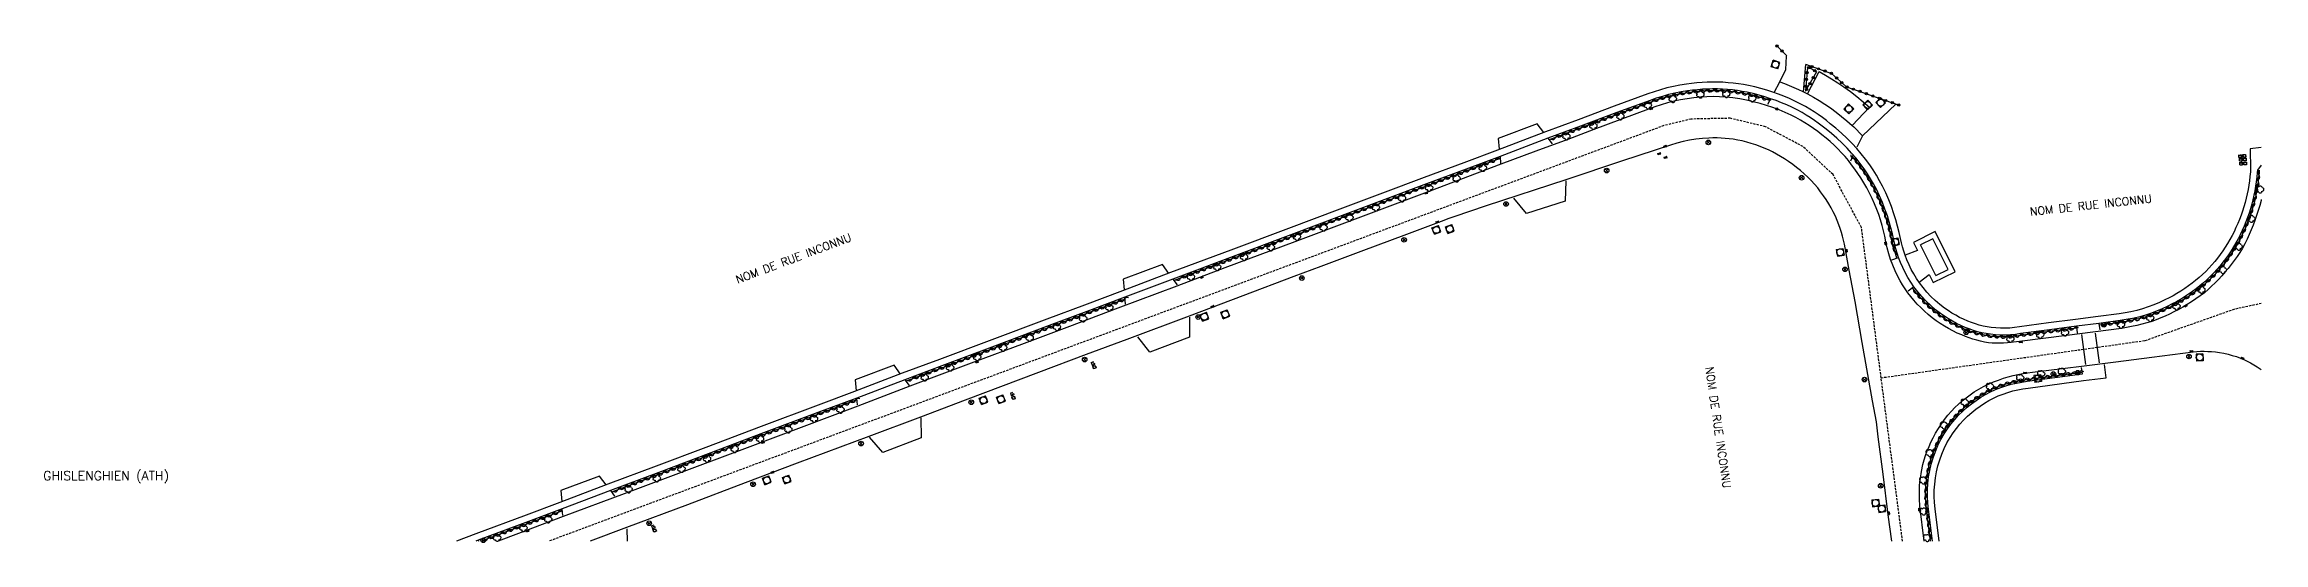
# Model space of a CAD drawing. Header units: millimetres. Extents: x 114000 to 115001, y 149000 to 149604.
# Drawn here: x 114515.2 to 115000.5, y 148999.7 to 149108.5 of the extents above; entities that cross this region are included whole.
import ezdxf
from ezdxf.enums import TextEntityAlignment as Align

# ---------------------------------------------------------------- set-up
doc = ezdxf.new("R2010")
doc.units = ezdxf.units.MM
doc.linetypes.add('DASHED', pattern=[0.75, 0.5, -0.25])
doc.layers.get('0').update_dxf_attribs({"linetype": 'CONTINUOUS'})
for name, color, linetype in [('W0001', 6, 'DASHED'), ('W0006', 2, 'CONTINUOUS'), ('W0008', 7, 'CONTINUOUS'), ('W0014', 7, 'CONTINUOUS'), ('W0017', 7, 'CONTINUOUS'), ('W0020', 2, 'CONTINUOUS'), ('W0051', 7, 'CONTINUOUS'), ('W0300', 7, 'CONTINUOUS'), ('W0310', 3, 'CONTINUOUS'), ('W0322', 7, 'CONTINUOUS'), ('W0400', 7, 'CONTINUOUS'), ('W0412', 7, 'CONTINUOUS'), ('W0420', 7, 'CONTINUOUS'), ('W0439', 7, 'CONTINUOUS'), ('W0469', 7, 'CONTINUOUS'), ('W0856', 7, 'CONTINUOUS'), ('W0980', 7, 'CONTINUOUS'), ('W0989', 7, 'CONTINUOUS')]:
    doc.layers.add(name, color=color, linetype=linetype)
doc.styles.get("Standard").update_dxf_attribs({"font": 'romans.shx', "width": 0.85})

# ---------------------------------------------------------------- blocks, each defined once
blk = doc.blocks.new('T412')
for p, q in [((-0.3, 1.2), (0.3, 1.2)), ((-0.3, 1.2), (-0.3, 0.6)), ((-0.3, 0.6), (0.3, 0.6)), ((-0.3, 0.3), (0.3, 0.3)), ((-0.3, -0.3), (-0.3, 0.3)), ((0, 0.9), (0.3, 0.9)), ((0.3, 0.9), (0.3, 0.6)), ((0.3, 0.3), (0.3, -0.3)), ((0.3, -0.3), (-0.3, -0.3))]:
    blk.add_line(p, q)
blk.add_ellipse((0, 0), major_axis=(0.212, 0.212), ratio=1, start_param=5.497787, end_param=11.780972)
blk = doc.blocks.new('T469')
at = {"color": 0, "linetype": 'Continuous', "flags": 128}
for points in [[(-0.35, 0.35), (0.35, -0.35)], [(-0.35, -0.35), (0.35, 0.35)]]:
    blk.add_lwpolyline(points, dxfattribs=at)
at = {"color": 0, "linetype": 'Continuous'}
blk.add_circle((0, 0), 0.5, dxfattribs=at)
blk = doc.blocks.new('T420')
for p, q in [((0.75, 0.75), (-0.75, 0.75)), ((-0.75, 0.75), (-0.75, -0.75)), ((0.75, 0.75), (0.75, -0.75)), ((0.75, -0.75), (-0.75, -0.75))]:
    blk.add_line(p, q)
blk.add_ellipse((0, 0), major_axis=(-0.53, 0.53), ratio=1, start_param=3.926991, end_param=10.210176)
blk = doc.blocks.new('T300')
for p, q in [((-0.8, 0.51), (-0.86, 0.34)), ((-0.86, 0.34), (-0.86, 0.17)), ((-0.86, 0.17), (-0.74, 0.06)), ((-0.69, 0.63), (-0.8, 0.51)), ((-0.8, -0.06), (-0.74, 0.06)), ((-0.74, 0.06), (-0.69, 0.11)), ((-0.57, 0.69), (-0.69, 0.63)), ((-0.46, 0.69), (-0.57, 0.69)), ((-0.29, 0.63), (-0.46, 0.69)), ((-0.29, 0.63), (-0.17, 0.74)), ((-0.23, 0.57), (-0.29, 0.63)), ((-0.17, 0.74), (-0.06, 0.8)), ((-0.06, 0.8), (0.06, 0.8)), ((0.06, 0.8), (0.23, 0.74)), ((0.23, 0.74), (0.34, 0.63)), ((0.34, 0.63), (0.4, 0.51)), ((0.46, 0.46), (0.34, 0.46)), ((0.4, 0.51), (0.4, 0.46)), ((0.57, 0.4), (0.46, 0.46)), ((0.57, 0.4), (0.69, 0.29)), ((0.69, 0.29), (0.74, 0.17)), ((0.74, 0.06), (0.69, -0.17)), ((0.74, 0.17), (0.74, 0.06)), ((-0.8, -0.17), (-0.8, -0.06)), ((-0.8, -0.23), (-0.8, -0.17)), ((-0.74, -0.34), (-0.8, -0.23)), ((-0.69, -0.4), (-0.74, -0.34)), ((-0.51, -0.46), (-0.69, -0.4)), ((-0.4, -0.46), (-0.51, -0.46)), ((-0.4, -0.46), (-0.34, -0.46)), ((-0.34, -0.46), (-0.34, -0.4)), ((-0.34, -0.51), (-0.34, -0.46)), ((-0.29, -0.63), (-0.34, -0.51)), ((-0.17, -0.74), (-0.29, -0.63)), ((-0.06, -0.8), (-0.17, -0.74)), ((0.06, -0.8), (-0.06, -0.8)), ((0.17, -0.74), (0.06, -0.8)), ((0.23, -0.69), (0.17, -0.74)), ((0.29, -0.46), (0.23, -0.46)), ((0.29, -0.63), (0.23, -0.69)), ((0.46, -0.4), (0.29, -0.46)), ((0.34, -0.51), (0.29, -0.63)), ((0.34, -0.51), (0.34, -0.46)), ((0.57, -0.34), (0.46, -0.4)), ((0.63, -0.29), (0.57, -0.34)), ((0.69, -0.17), (0.63, -0.29))]:
    blk.add_line(p, q)
blk = doc.blocks.new('T400')
for p, q in [((-0.15, 0.3), (0.15, 0.3)), ((-0.15, -0.25), (-0.15, 0.3)), ((-0.15, 0.15), (0.15, 0.15)), ((-0.15, 0), (0.15, 0)), ((0.15, 0.3), (0.15, -0.25)), ((-0.15, -0.15), (0.15, -0.15)), ((-0.15, -0.25), (-0.15, -0.3)), ((-0.15, -0.3), (0.15, -0.3)), ((0.15, -0.3), (0.15, -0.25))]:
    blk.add_line(p, q)
blk = doc.blocks.new('T856')
for p, q in [((-0.125, 0), (0.125, 0)), ((0, 0.125), (0, -0.125))]:
    blk.add_line(p, q)
blk.add_ellipse((0, 0), major_axis=(-0.177, 0.177), ratio=1, start_param=3.9269908, end_param=10.2101761)
blk = doc.blocks.new('t310o')
at = {"color": 0, "linetype": 'Continuous'}
for centre, start, end in [((-0.5, 0.38), 216.8699, 323.1304), ((0.5, -0.37), 36.8699, 143.1303)]:
    blk.add_arc(centre, 0.625, start, end, dxfattribs=at)
blk = doc.blocks.new('t322o')
at = {"color": 0, "linetype": 'Continuous'}
for radius in [0.25, 0.15]:
    blk.add_circle((0, 0), radius, dxfattribs=at)

msp = doc.modelspace()

# ---------------------------------------------------------------- linework, layer by layer
at = {"layer": 'W0001'}
for points in [[(114921.55, 149000), (114912.57, 149068.5), (114906.34, 149080.11), (114899.75, 149086.22), (114891.61, 149090.54), (114883.88, 149092.4), (114875.28, 149092.23), (114869.33, 149090.79), (114625.53, 149000)], [(115000, 149051.93), (114994.12, 149050.67), (114974.5, 149043.76), (114916.88, 149035.63)]]:
    msp.add_lwpolyline(points, dxfattribs=at)
at = {"layer": 'W0006'}
msp.add_lwpolyline([(114900.74, 149097.74), (114903.29, 149102.63), (114904.68, 149101.84), (114906.04, 149101.01), (114907.39, 149100.15), (114908.71, 149099.26), (114910.15, 149098.22), (114911.57, 149097.14), (114912.95, 149096.02), (114914.3, 149094.86), (114910.55, 149090.84)], dxfattribs=at)
at = {"layer": 'W0008'}
for points in [[(115000, 149074.66), (114999.95, 149074.43), (114999.65, 149073.32), (114999.33, 149072.22), (114998.97, 149071.13), (114998.57, 149070.06), (114998.2, 149069.02), (114997.79, 149067.99), (114997.35, 149066.97), (114996.88, 149065.97), (114996.39, 149064.98), (114995.86, 149064.01), (114995.3, 149063.08), (114994.7, 149062.18), (114994.08, 149061.29), (114993.44, 149060.42), (114992.76, 149059.58), (114992.06, 149058.75), (114991.37, 149057.95), (114990.65, 149057.18), (114989.91, 149056.42), (114989.15, 149055.69), (114988.36, 149054.98), (114987.56, 149054.29), (114986.65, 149053.6), (114985.72, 149052.93), (114984.77, 149052.29), (114983.8, 149051.69), (114982.81, 149051.11), (114981.8, 149050.57), (114980.87, 149050.08), (114979.93, 149049.62), (114978.97, 149049.18), (114978, 149048.77), (114977.02, 149048.38), (114976.03, 149048.03), (114974.95, 149047.69), (114973.86, 149047.38), (114972.76, 149047.11), (114971.65, 149046.87), (114970.54, 149046.67), (114969.42, 149046.5), (114957.48, 149044.94), (114947.15, 149043.63), (114944.48, 149043.32), (114943.65, 149043.26), (114942.81, 149043.23), (114941.98, 149043.24), (114941.14, 149043.29), (114940.31, 149043.37), (114939.48, 149043.49), (114938.63, 149043.68), (114937.78, 149043.89), (114936.95, 149044.14), (114936.12, 149044.41), (114935.31, 149044.72), (114934.51, 149045.06), (114933.53, 149045.48), (114932.56, 149045.94), (114931.61, 149046.44), (114930.69, 149046.97), (114929.78, 149047.54), (114928.9, 149048.14), (114928.02, 149048.81), (114927.16, 149049.51), (114926.33, 149050.25), (114925.54, 149051.02), (114924.77, 149051.82), (114924.04, 149052.65), (114923.37, 149053.46), (114922.74, 149054.29), (114922.13, 149055.14), (114921.56, 149056.02), (114921.02, 149056.91), (114920.52, 149057.83), (114919.93, 149059.04), (114919.4, 149060.27), (114918.93, 149061.53), (114918.53, 149062.81), (114918.19, 149064.11), (114917.92, 149065.42), (114917.68, 149066.62), (114917.4, 149067.82), (114917.09, 149069), (114916.74, 149070.18), (114916.35, 149071.34), (114915.92, 149072.49), (114915.43, 149073.69), (114914.9, 149074.87), (114914.33, 149076.03), (114913.72, 149077.18), (114913.07, 149078.3), (114912.39, 149079.4), (114911.76, 149080.37), (114911.11, 149081.31), (114910.42, 149082.23), (114909.71, 149083.14), (114908.97, 149084.02), (114908.2, 149084.87), (114907.39, 149085.7), (114906.56, 149086.51), (114905.7, 149087.29), (114904.82, 149088.05), (114903.92, 149088.78), (114903, 149089.48), (114902.08, 149090.15), (114901.14, 149090.8), (114900.18, 149091.41), (114899.2, 149092), (114898.21, 149092.56), (114897.2, 149093.08), (114895.89, 149093.68), (114894.55, 149094.23), (114893.2, 149094.73), (114891.83, 149095.18), (114890.38, 149095.63), (114888.91, 149096.02), (114887.43, 149096.35), (114885.94, 149096.63), (114884.44, 149096.85), (114882.93, 149097.01), (114881.54, 149097.1), (114880.15, 149097.13), (114878.76, 149097.11), (114877.37, 149097.04), (114875.91, 149096.89), (114874.46, 149096.68), (114873.02, 149096.42), (114871.58, 149096.11), (114870.16, 149095.75), (114868.75, 149095.35), (114867.35, 149094.9), (114865.97, 149094.41), (114854.07, 149089.96), (114848.35, 149087.77), (114841.36, 149085.23), (114833.71, 149082.36), (114818.15, 149076.46), (114801.25, 149070.14), (114788.66, 149065.43), (114773.34, 149059.7), (114762.86, 149055.73), (114749.9, 149050.88), (114739.38, 149046.93), (114729.45, 149043.2), (114718.48, 149039.08), (114704.45, 149033.87), (114693.05, 149029.52), (114681.23, 149025.07), (114669.42, 149020.64), (114657.32, 149016.12), (114641.99, 149010.32), (114628.65, 149005.36), (114618.85, 149001.66), (114614.41, 149000)], [(114919.17, 149000), (114918.44, 149005.73), (114917.3, 149014.62), (114916.25, 149022.81), (114915.82, 149026.06), (114915.01, 149030.63), (114912.72, 149043.42), (114911.16, 149052.36), (114909.89, 149059.19), (114909.01, 149064.07), (114908.85, 149064.93), (114908.66, 149065.78), (114908.45, 149066.62), (114908.21, 149067.46), (114907.94, 149068.29), (114907.65, 149069.11), (114907.27, 149070.07), (114906.85, 149071.01), (114906.41, 149071.94), (114905.92, 149072.85), (114905.41, 149073.74), (114904.86, 149074.62), (114904.27, 149075.49), (114903.64, 149076.35), (114902.99, 149077.18), (114902.3, 149077.99), (114901.59, 149078.77), (114900.84, 149079.52), (114900.05, 149080.27), (114899.24, 149080.99), (114898.39, 149081.67), (114897.53, 149082.33), (114896.64, 149082.96), (114895.73, 149083.55), (114894.88, 149084.08), (114894.01, 149084.57), (114893.12, 149085.04), (114892.22, 149085.48), (114891.31, 149085.88), (114890.38, 149086.26), (114889.43, 149086.61), (114888.46, 149086.92), (114887.49, 149087.2), (114886.5, 149087.44), (114885.51, 149087.65), (114884.51, 149087.82), (114883.63, 149087.93), (114882.75, 149088.01), (114881.86, 149088.07), (114880.98, 149088.1), (114880.09, 149088.11), (114879.21, 149088.08), (114877.78, 149087.99), (114876.37, 149087.83), (114874.96, 149087.61), (114873.57, 149087.31), (114872.19, 149086.95), (114870.83, 149086.53), (114860.28, 149083.07), (114847.9, 149078.96), (114830.51, 149073.24), (114823.45, 149070.87), (114822.33, 149070.5), (114820.64, 149069.87), (114813.09, 149067), (114803.07, 149063.3), (114794.34, 149059.99), (114788.46, 149057.81), (114777.26, 149053.59), (114765.55, 149049.19), (114751.91, 149044.1), (114743.03, 149040.78), (114732.6, 149036.84), (114716.55, 149030.82), (114706.81, 149027.12), (114695.45, 149022.88), (114679.84, 149017.01), (114668.4, 149012.72), (114655.8, 149007.95), (114642.52, 149002.96), (114634.56, 149000)], [(114926.29, 149000), (114925.33, 149007.7), (114925.24, 149009.21), (114925.22, 149010.73), (114925.29, 149012.25), (114925.45, 149013.76), (114925.69, 149015.25), (114926.02, 149016.74), (114926.29, 149017.74), (114926.6, 149018.74), (114926.95, 149019.72), (114927.34, 149020.69), (114927.77, 149021.65), (114928.23, 149022.58), (114928.78, 149023.63), (114929.39, 149024.65), (114930.04, 149025.65), (114930.73, 149026.61), (114931.47, 149027.54), (114932.25, 149028.44), (114933, 149029.22), (114933.78, 149029.96), (114934.59, 149030.68), (114935.44, 149031.35), (114936.31, 149032), (114937.2, 149032.6), (114938.22, 149033.21), (114939.26, 149033.78), (114940.33, 149034.3), (114941.42, 149034.78), (114942.53, 149035.2), (114943.65, 149035.58), (114944.68, 149035.9), (114945.73, 149036.18), (114946.78, 149036.41), (114947.85, 149036.61), (114948.91, 149036.77), (114949.99, 149036.9), (114960.72, 149038.22), (114968.16, 149039.21), (114976.06, 149040.21), (114985.09, 149041.37), (114985.9, 149041.44), (114986.71, 149041.48), (114987.53, 149041.49), (114988.34, 149041.47), (114989.15, 149041.42), (114989.96, 149041.34), (114990.9, 149041.22), (114991.82, 149041.05), (114992.74, 149040.85), (114993.65, 149040.6), (114994.55, 149040.32), (114995.43, 149039.99), (114996.19, 149039.67), (114996.93, 149039.31), (114997.66, 149038.93), (114998.38, 149038.52), (114999.08, 149038.09), (114999.76, 149037.62), (115000, 149037.45)]]:
    msp.add_lwpolyline(points, dxfattribs=at)
at = {"layer": 'W0014'}
for points in [[(114997.61, 149081.2), (114997.62, 149080.67), (114997.53, 149079.69), (114997.42, 149078.73), (114997.28, 149077.79), (114997.12, 149076.84), (114996.93, 149075.9), (114996.71, 149074.97), (114996.47, 149074.02), (114996.2, 149073.07), (114995.9, 149072.14), (114995.58, 149071.21), (114995.23, 149070.3), (114994.86, 149069.39), (114994.47, 149068.5), (114994.05, 149067.62), (114993.61, 149066.76), (114993.14, 149065.91), (114992.65, 149065.07), (114992.14, 149064.25), (114991.6, 149063.44), (114991.03, 149062.64), (114990.44, 149061.86), (114989.83, 149061.11), (114989.19, 149060.37), (114988.53, 149059.65), (114987.84, 149058.95), (114987.13, 149058.27), (114986.39, 149057.61), (114985.63, 149056.98), (114984.86, 149056.36), (114984.06, 149055.77), (114983.25, 149055.2), (114982.41, 149054.65), (114981.57, 149054.13), (114980.7, 149053.63), (114979.83, 149053.16), (114978.94, 149052.71), (114977.73, 149052.15), (114976.51, 149051.63), (114975.27, 149051.17), (114974.02, 149050.76), (114972.77, 149050.42), (114971.51, 149050.13), (114970.23, 149049.88), (114968.93, 149049.69), (114964.32, 149049.08), (114959.39, 149048.44), (114953.47, 149047.68), (114947.13, 149046.85), (114946.06, 149046.68), (114945.04, 149046.57), (114944.01, 149046.52), (114942.99, 149046.52), (114941.96, 149046.58), (114940.95, 149046.68), (114940.08, 149046.82), (114939.2, 149047.01), (114938.34, 149047.22), (114937.48, 149047.47), (114936.64, 149047.76), (114935.8, 149048.09), (114934.91, 149048.48), (114934.04, 149048.9), (114933.19, 149049.35), (114932.35, 149049.85), (114931.54, 149050.37), (114930.75, 149050.93), (114929.71, 149051.73), (114928.71, 149052.58), (114927.77, 149053.48), (114926.87, 149054.43), (114926.03, 149055.43), (114925.24, 149056.47), (114924.61, 149057.41), (114924.02, 149058.38), (114923.47, 149059.38), (114922.97, 149060.4), (114922.51, 149061.45), (114922.1, 149062.52), (114921.8, 149063.4), (114921.53, 149064.29), (114921.3, 149065.19), (114921.09, 149066.12), (114920.8, 149067.47), (114920.46, 149068.84), (114920.08, 149070.2), (114919.66, 149071.55), (114919.12, 149073.09), (114918.52, 149074.6), (114917.87, 149076.1), (114917.16, 149077.56), (114916.53, 149078.76), (114915.85, 149079.95), (114915.14, 149081.1), (114914.37, 149082.24), (114913.47, 149083.47), (114912.52, 149084.65), (114911.54, 149085.8), (114910.51, 149086.91), (114909.37, 149088.05), (114908.2, 149089.15), (114906.99, 149090.21), (114905.75, 149091.22), (114904.89, 149091.9), (114904.01, 149092.55), (114903.11, 149093.19), (114902.2, 149093.8), (114901.27, 149094.38), (114900.31, 149094.95), (114899.16, 149095.57), (114897.99, 149096.15), (114896.81, 149096.7), (114895.61, 149097.2), (114894.4, 149097.67), (114893.18, 149098.1), (114891.88, 149098.52), (114890.55, 149098.9), (114889.22, 149099.24), (114887.88, 149099.54), (114886.76, 149099.75), (114885.65, 149099.93), (114884.53, 149100.07), (114883.41, 149100.18), (114882.28, 149100.26), (114881.15, 149100.31), (114880, 149100.32), (114878.85, 149100.29), (114877.7, 149100.24), (114876.56, 149100.14), (114875.42, 149100.02), (114874.28, 149099.87), (114872.85, 149099.63), (114871.43, 149099.35), (114870.01, 149099.02), (114868.6, 149098.64), (114867.21, 149098.21), (114865.85, 149097.74), (114858.5, 149095.04), (114850.6, 149092.09), (114843.48, 149089.43), (114832.99, 149085.46), (114825.59, 149082.7), (114816.9, 149079.45), (114807.83, 149076.03), (114798.45, 149072.53), (114787.23, 149068.31), (114774.63, 149063.6), (114761.47, 149058.68), (114750.94, 149054.69), (114742.62, 149051.6), (114734.42, 149048.51), (114721.83, 149043.77), (114710.92, 149039.68), (114702.79, 149036.69), (114692.32, 149032.68), (114684.41, 149029.73), (114671.95, 149025.06), (114659.82, 149020.48), (114649, 149016.39), (114638.42, 149012.44), (114627.9, 149008.45), (114620.51, 149005.7), (114609.53, 149001.6), (114605.29, 149000)], [(114893.44, 149098.05), (114894.71, 149100.34), (114895.74, 149099.97), (114896.76, 149099.57), (114897.77, 149099.15), (114898.77, 149098.7), (114899.76, 149098.23), (114900.74, 149097.74), (114902.04, 149097.03), (114903.31, 149096.28), (114904.56, 149095.48), (114905.78, 149094.65), (114907.02, 149093.76), (114908.23, 149092.82), (114909.4, 149091.85), (114910.55, 149090.84), (114910.89, 149090.55), (114912.77, 149088.58), (114911.58, 149086.09)], [(114892.7, 149096.67), (114892.03, 149095.42)], [(114920.06, 149095.48), (114912.77, 149088.58)], [(114843.07, 149089.27), (114841.64, 149091.18), (114833.11, 149087.99), (114833.35, 149085.62)], [(114844.01, 149088.02), (114844.89, 149086.83)], [(114833.52, 149084.05), (114833.64, 149082.55)], [(114910.74, 149084.38), (114910.13, 149083.04)], [(114847.92, 149078.72), (114847.73, 149074.32), (114839.28, 149071.58), (114836.54, 149074.94)], [(114925.21, 149056.56), (114927.38, 149058.24), (114928.28, 149056.51), (114933.06, 149058.88), (114928.7, 149067.66), (114923.97, 149065.27), (114924.83, 149063.48), (114922.14, 149062.51)], [(114919.21, 149061.48), (114920.69, 149062.01)], [(114761.12, 149058.52), (114759.7, 149060.46), (114751.1, 149057.23), (114751.31, 149054.9)], [(114762, 149057.27), (114762.88, 149056.04)], [(114751.64, 149051.79), (114751.47, 149053.29)], [(114924.02, 149055.6), (114922.75, 149054.64)], [(114765.58, 149048.95), (114765.58, 149044.59), (114756.95, 149041.32), (114754.3, 149044.68)], [(114702.41, 149036.52), (114700.99, 149038.42), (114692.47, 149035.23), (114692.7, 149032.85)], [(114703.32, 149035.28), (114704.27, 149034.03)], [(114692.99, 149029.78), (114692.85, 149031.28)], [(114706.85, 149026.92), (114706.89, 149022.57), (114698.55, 149019.41), (114695.65, 149022.73)], [(114638.01, 149012.31), (114636.61, 149014.18), (114628.13, 149011.04), (114628.32, 149008.68)], [(114638.95, 149011.04), (114639.86, 149009.86)], [(114628.58, 149005.59), (114628.43, 149007.05)], [(114642.56, 149002.72), (114642.6, 149000)]]:
    msp.add_lwpolyline(points, dxfattribs=at)
at = {"layer": 'W0017'}
for points in [[(114894.71, 149100.34), (114895.99, 149103.07), (114896.19, 149105.98)], [(114900.34, 149104.17), (114899.83, 149098.17)]]:
    msp.add_lwpolyline(points, dxfattribs=at)
at = {"layer": 'W0020'}
for points in [[(114961.62, 149038.62), (114960.77, 149045.14)], [(114964.61, 149038.99), (114963.78, 149045.47)]]:
    msp.add_lwpolyline(points, dxfattribs=at)
at = {"layer": 'W0051'}
for points in [[(114999.16, 149081.07), (114999.11, 149080.53), (114999.02, 149079.53), (114998.91, 149078.54), (114998.76, 149077.55), (114998.59, 149076.57), (114998.4, 149075.58), (114998.17, 149074.61), (114997.92, 149073.62), (114997.63, 149072.64), (114997.33, 149071.67), (114996.99, 149070.7), (114996.63, 149069.75), (114996.24, 149068.8), (114995.83, 149067.87), (114995.39, 149066.96), (114994.93, 149066.06), (114994.45, 149065.17), (114993.94, 149064.29), (114993.4, 149063.43), (114992.83, 149062.58), (114992.24, 149061.75), (114991.62, 149060.94), (114990.98, 149060.14), (114990.31, 149059.37), (114989.62, 149058.62), (114988.89, 149057.88), (114988.14, 149057.17), (114987.37, 149056.48), (114986.58, 149055.82), (114985.77, 149055.17), (114984.94, 149054.56), (114984.09, 149053.96), (114983.22, 149053.39), (114982.34, 149052.84), (114981.44, 149052.32), (114980.52, 149051.83), (114979.59, 149051.36), (114978.34, 149050.77), (114977.06, 149050.24), (114975.76, 149049.76), (114974.45, 149049.33), (114973.14, 149048.96), (114971.82, 149048.66), (114970.48, 149048.41), (114969.14, 149048.21), (114964.51, 149047.59), (114959.59, 149046.95), (114953.66, 149046.19), (114947.34, 149045.36), (114946.25, 149045.19), (114945.15, 149045.08), (114944.05, 149045.02), (114942.95, 149045.02), (114941.85, 149045.08), (114940.75, 149045.2), (114939.81, 149045.35), (114938.87, 149045.54), (114937.94, 149045.77), (114937.03, 149046.05), (114936.12, 149046.36), (114935.23, 149046.7), (114934.29, 149047.11), (114933.36, 149047.56), (114932.45, 149048.05), (114931.57, 149048.57), (114930.7, 149049.13), (114929.86, 149049.72), (114928.76, 149050.56), (114927.71, 149051.47), (114926.7, 149052.42), (114925.75, 149053.43), (114924.86, 149054.49), (114924.02, 149055.6), (114923.35, 149056.6), (114922.72, 149057.63), (114922.14, 149058.69), (114921.6, 149059.77), (114921.12, 149060.88), (114920.69, 149062.01), (114920.37, 149062.94), (114920.09, 149063.88), (114919.84, 149064.83), (114919.62, 149065.79), (114919.34, 149067.13), (114919.01, 149068.46), (114918.64, 149069.78), (114918.23, 149071.08), (114917.71, 149072.57), (114917.14, 149074.03), (114916.51, 149075.47), (114915.83, 149076.88), (114915.21, 149078.04), (114914.56, 149079.18), (114913.87, 149080.29), (114913.15, 149081.38), (114912.28, 149082.55), (114911.37, 149083.69), (114910.42, 149084.8), (114909.43, 149085.87), (114908.33, 149086.97), (114907.19, 149088.04), (114906.02, 149089.07), (114904.81, 149090.05), (114903.98, 149090.7), (114903.13, 149091.34), (114902.26, 149091.95), (114901.38, 149092.54), (114900.48, 149093.11), (114899.57, 149093.65), (114898.47, 149094.24), (114897.35, 149094.8), (114896.21, 149095.32), (114895.05, 149095.81), (114893.88, 149096.26), (114892.7, 149096.67), (114891.44, 149097.09), (114890.16, 149097.46), (114888.87, 149097.78), (114887.57, 149098.07), (114886.51, 149098.27), (114885.44, 149098.44), (114884.36, 149098.58), (114883.28, 149098.69), (114882.2, 149098.77), (114881.11, 149098.81), (114880.01, 149098.82), (114878.9, 149098.79), (114877.8, 149098.74), (114876.7, 149098.65), (114875.6, 149098.53), (114874.51, 149098.38), (114873.12, 149098.16), (114871.74, 149097.88), (114870.38, 149097.56), (114869.02, 149097.19), (114867.68, 149096.78), (114866.35, 149096.32), (114859.03, 149093.64), (114851.12, 149090.68), (114844.01, 149088.02), (114833.52, 149084.05), (114826.11, 149081.29), (114817.43, 149078.04), (114808.35, 149074.62), (114798.98, 149071.13), (114787.75, 149066.9), (114775.16, 149062.19), (114762, 149057.27), (114751.47, 149053.29), (114743.15, 149050.19), (114734.95, 149047.11), (114722.36, 149042.37), (114711.45, 149038.28), (114703.32, 149035.28), (114692.85, 149031.28), (114684.93, 149028.32), (114672.48, 149023.66), (114660.35, 149019.08), (114649.53, 149014.99), (114638.95, 149011.04), (114628.43, 149007.05), (114621.03, 149004.3), (114610.06, 149000.19), (114609.55, 149000)], [(115000, 149085.98), (114997.55, 149085.69), (114997.61, 149081.2)], [(115000, 149082.19), (114999.16, 149081.07)], [(114959.59, 149046.95), (114959.77, 149045.48)], [(114964.51, 149047.59), (114964.68, 149046.15)], [(114928.07, 149000), (114927.21, 149006.9), (114927.06, 149008.33), (114926.98, 149009.76), (114926.99, 149011.19), (114927.09, 149012.62), (114927.26, 149014.04), (114927.51, 149015.45), (114927.84, 149016.85), (114928.25, 149018.23), (114928.74, 149019.58), (114929.3, 149020.9), (114929.94, 149022.18), (114930.66, 149023.42), (114931.37, 149024.51), (114932.13, 149025.55), (114932.95, 149026.55), (114933.82, 149027.5), (114934.74, 149028.41), (114935.7, 149029.27), (114936.65, 149030.04), (114937.64, 149030.76), (114938.66, 149031.43), (114939.71, 149032.05), (114940.79, 149032.61), (114941.9, 149033.12), (114943.01, 149033.56), (114944.14, 149033.95), (114945.28, 149034.28), (114946.44, 149034.55), (114947.62, 149034.77), (114948.8, 149034.93), (114960.9, 149036.57), (114960.69, 149037.96)], [(114929.59, 149000), (114928.7, 149007.07), (114928.55, 149008.44), (114928.48, 149009.79), (114928.49, 149011.14), (114928.58, 149012.48), (114928.74, 149013.82), (114928.98, 149015.15), (114929.29, 149016.46), (114929.68, 149017.76), (114930.13, 149019.03), (114930.66, 149020.26), (114931.27, 149021.47), (114931.94, 149022.64), (114932.6, 149023.65), (114933.32, 149024.63), (114934.08, 149025.57), (114934.9, 149026.47), (114935.76, 149027.32), (114936.67, 149028.13), (114937.57, 149028.85), (114938.49, 149029.52), (114939.45, 149030.15), (114940.44, 149030.73), (114941.45, 149031.26), (114942.49, 149031.74), (114943.53, 149032.15), (114944.59, 149032.52), (114945.66, 149032.83), (114946.75, 149033.08), (114947.85, 149033.29), (114949, 149033.44), (114961.1, 149035.08), (114966.06, 149035.66), (114965.72, 149038.59)], [(114610.06, 149000.19), (114610.14, 149000)]]:
    msp.add_lwpolyline(points, dxfattribs=at)
at = {"layer": 'W0310'}
for points in [[(114892.51, 149096.32), (114891.32, 149096.7), (114890.05, 149097.07), (114888.78, 149097.4), (114887.49, 149097.68), (114886.44, 149097.88), (114885.38, 149098.05), (114884.31, 149098.18), (114883.25, 149098.29), (114882.18, 149098.37), (114881.1, 149098.41), (114880.01, 149098.42), (114878.92, 149098.39), (114877.83, 149098.34), (114876.74, 149098.25), (114875.65, 149098.14), (114874.57, 149097.99), (114873.19, 149097.76), (114871.83, 149097.49), (114870.47, 149097.17), (114869.13, 149096.81), (114867.8, 149096.4), (114866.49, 149095.95), (114859.16, 149093.26), (114851.26, 149090.31), (114844.26, 149087.69)], [(114833.55, 149083.64), (114826.25, 149080.92), (114817.57, 149077.67), (114808.49, 149074.25), (114799.12, 149070.75), (114787.89, 149066.53), (114775.3, 149061.82), (114762.24, 149056.94)], [(114920.31, 149061.87), (114919.99, 149062.82), (114919.7, 149063.77), (114919.45, 149064.74), (114919.23, 149065.71), (114918.95, 149067.04), (114918.62, 149068.36), (114918.26, 149069.66), (114917.85, 149070.96), (114917.34, 149072.43), (114916.77, 149073.88), (114916.15, 149075.3), (114915.47, 149076.7), (114914.86, 149077.85), (114914.22, 149078.97), (114913.54, 149080.08), (114912.82, 149081.15), (114911.96, 149082.31), (114911.06, 149083.44), (114910.57, 149084.01)], [(114999.56, 149081.03), (114999.51, 149080.49), (114999.42, 149079.49), (114999.3, 149078.49), (114999.16, 149077.49), (114998.99, 149076.49), (114998.79, 149075.5), (114998.56, 149074.52), (114998.3, 149073.52), (114998.02, 149072.52), (114997.71, 149071.54), (114997.37, 149070.56), (114997, 149069.6), (114996.61, 149068.65), (114996.19, 149067.71), (114995.75, 149066.78), (114995.29, 149065.87), (114994.8, 149064.97), (114994.28, 149064.09), (114993.73, 149063.22), (114993.16, 149062.36), (114992.56, 149061.51), (114991.93, 149060.69), (114991.28, 149059.89), (114990.61, 149059.11), (114989.91, 149058.34), (114989.17, 149057.6), (114988.42, 149056.88), (114987.64, 149056.18), (114986.84, 149055.51), (114986.02, 149054.86), (114985.18, 149054.23), (114984.32, 149053.63), (114983.44, 149053.05), (114982.54, 149052.5), (114981.63, 149051.97), (114980.7, 149051.47), (114979.76, 149051), (114978.5, 149050.41), (114977.21, 149049.87), (114975.9, 149049.38), (114974.57, 149048.94), (114973.24, 149048.58), (114971.9, 149048.27), (114970.55, 149048.01), (114969.19, 149047.81), (114964.57, 149047.2), (114964.56, 149047.2)], [(114751.52, 149052.88), (114743.29, 149049.82), (114735.09, 149046.73), (114722.5, 149041.99), (114711.59, 149037.9), (114703.57, 149034.95)], [(114959.64, 149046.55), (114953.71, 149045.79), (114947.4, 149044.97), (114946.3, 149044.79), (114945.19, 149044.68), (114944.06, 149044.62), (114942.94, 149044.62), (114941.81, 149044.68), (114940.7, 149044.8), (114939.73, 149044.96), (114938.78, 149045.15), (114937.84, 149045.39), (114936.9, 149045.66), (114935.98, 149045.98), (114935.08, 149046.33), (114934.12, 149046.75), (114933.18, 149047.2), (114932.26, 149047.7), (114931.36, 149048.23), (114930.48, 149048.79), (114929.62, 149049.4), (114928.51, 149050.25), (114927.44, 149051.17), (114926.42, 149052.14), (114925.45, 149053.17), (114924.55, 149054.24), (114923.7, 149055.36)], [(114927.67, 149000), (114926.81, 149006.86), (114926.66, 149008.3), (114926.58, 149009.75), (114926.59, 149011.21), (114926.69, 149012.66), (114926.86, 149014.1), (114927.12, 149015.54), (114927.45, 149016.95), (114927.87, 149018.35), (114928.37, 149019.72), (114928.94, 149021.06), (114929.59, 149022.37), (114930.32, 149023.63), (114931.04, 149024.73), (114931.81, 149025.79), (114932.65, 149026.81), (114933.53, 149027.78), (114934.46, 149028.7), (114935.44, 149029.58), (114936.41, 149030.36), (114937.41, 149031.09), (114938.45, 149031.77), (114939.52, 149032.4), (114940.62, 149032.97), (114941.75, 149033.49), (114942.87, 149033.94), (114944.02, 149034.33), (114945.18, 149034.67), (114946.36, 149034.94), (114947.55, 149035.16), (114948.75, 149035.32), (114960.84, 149036.96)], [(114692.89, 149030.87), (114685.07, 149027.95), (114672.62, 149023.28), (114660.49, 149018.71), (114649.67, 149014.62), (114639.21, 149010.71)], [(114628.47, 149006.64), (114621.17, 149003.92), (114610.69, 149000)]]:
    msp.add_lwpolyline(points, dxfattribs=at)
at = {"layer": 'W0322'}
for points in [[(114896.21, 149106.04), (114893.91, 149108.39)], [(114900.34, 149104.2), (114906.01, 149102.2), (114909.27, 149099.3), (114920.84, 149095.23)]]:
    msp.add_lwpolyline(points, dxfattribs=at)
msp.add_lwpolyline([(114902.78, 149102.6), (114900.73, 149103.58), (114900.33, 149098.31)], close=True, dxfattribs=at)
at = {"layer": 'W0439'}
for points in [[(114928.19, 149066.09), (114925.5, 149064.76)], [(114931.5, 149059.39), (114928.19, 149066.09)], [(114928.84, 149058.04), (114925.5, 149064.76)], [(114928.84, 149058.04), (114931.5, 149059.39)]]:
    msp.add_lwpolyline(points, dxfattribs=at)

# ---------------------------------------------------------------- block references
at = {"layer": 'W0300'}
for p in [(114865.89, 149095.2), (114871.34, 149096.6), (114877.38, 149097.57), (114883.04, 149097.68), (114888.72, 149096.7), (114853.97, 149090.72), (114859.87, 149092.81), (114848.07, 149088.43), (114829.79, 149081.54), (114812.14, 149074.9), (114818.05, 149077.19), (114824.07, 149079.21), (114999.77, 149076.81), (114800.63, 149070.68), (114806.41, 149072.88), (114997.84, 149070.41), (114789.14, 149066.47), (114794.95, 149068.51), (114777.58, 149062.07), (114783.43, 149064.19), (114995.09, 149064.33), (114765.97, 149057.74), (114771.72, 149059.86), (114991.64, 149059.22), (114748.13, 149051.03), (114981.49, 149051.29), (114986.95, 149054.9), (114736.66, 149046.76), (114742.38, 149048.63), (114957.13, 149045.57), (114969.37, 149047.27), (114975.76, 149048.73), (114724.89, 149042.25), (114730.7, 149044.41), (114945.18, 149044.19), (114951.68, 149045.06), (114707.74, 149035.76), (114713.3, 149037.91), (114719.21, 149040.18), (114951.9, 149036.49), (114956.42, 149037.03), (114940.71, 149033.77), (114947.32, 149035.64), (114683.55, 149026.72), (114689.31, 149028.71), (114935.2, 149030.29), (114671.73, 149022.31), (114677.92, 149024.39), (114930.66, 149025.28), (114660.13, 149017.98), (114666.17, 149020.13), (114927.51, 149019.24), (114649.15, 149013.7), (114654.54, 149015.78), (114926.11, 149013.25), (114642.99, 149011.32), (114619.99, 149002.85), (114625.39, 149004.77), (114926.21, 149006.45), (114614.23, 149000.71), (114926.97, 149000.67)]:
    msp.add_blockref('T300', p, dxfattribs=at)
at = {"layer": 'W0310'}
for p, rotation in [((114862.53, 149094.5), 200.1522635724117), ((114863.94, 149095.01), 200.1522635724117), ((114865.35, 149095.53), 200.1522635724117), ((114866.76, 149096.04), 199.0371572513376), ((114868.18, 149096.52), 197.0885927063535), ((114869.62, 149096.94), 195.1400281654833), ((114871.07, 149097.31), 193.191463619684), ((114872.54, 149097.63), 191.2428990784289), ((114874.01, 149097.9), 189.294334535031), ((114875.5, 149098.11), 187.7950179390316), ((114876.99, 149098.27), 184.5356318214737), ((114878.48, 149098.37), 182.9059387675281), ((114879.98, 149098.42), 181.2762457068985), ((114881.48, 149098.4), 177.5705373092186), ((114882.98, 149098.31), 175.9246528189479), ((114884.47, 149098.16), 172.6328838357472), ((114885.96, 149097.95), 170.9869993452341), ((114887.43, 149097.69), 169.3411148554844), ((114888.9, 149097.36), 165.6854673625324), ((114890.35, 149096.98), 163.8262146424454), ((114891.79, 149096.55), 161.9669619241302), ((114849.88, 149089.79), 200.5077132849469), ((114851.28, 149090.32), 200.4878808623713), ((114852.69, 149090.84), 200.4878808623713), ((114854.09, 149091.37), 200.4878808623713), ((114855.5, 149091.89), 200.4878808623713), ((114856.9, 149092.42), 200.4878808623713), ((114858.31, 149092.94), 200.4878808623713), ((114859.71, 149093.46), 200.1522635724117), ((114861.12, 149093.98), 200.1522635724117), ((114845.66, 149088.21), 200.5077132849469), ((114847.07, 149088.74), 200.5077132849469), ((114848.47, 149089.26), 200.5077132849469), ((114824.05, 149080.09), 200.5032015714746), ((114825.45, 149080.62), 200.5032015714746), ((114826.86, 149081.14), 200.4665856676146), ((114828.26, 149081.67), 200.4665856676146), ((114829.67, 149082.19), 200.4665856676146), ((114831.07, 149082.72), 200.4665856676146), ((114832.48, 149083.24), 200.4665856676146), ((114910.87, 149083.66), 130.7458365426816), ((114911.82, 149082.49), 128.591985256775), ((114912.72, 149081.29), 126.4381339678969), ((114913.55, 149080.05), 121.7809328284693), ((114999.47, 149080.03), 264.8511656538124), ((114810, 149074.82), 200.64184183284), ((114811.41, 149075.35), 200.64184183284), ((114812.81, 149075.88), 200.64184183284), ((114814.21, 149076.41), 200.64184183284), ((114815.62, 149076.93), 200.64184183284), ((114817.02, 149077.46), 200.64184183284), ((114818.43, 149077.99), 200.5032015714746), ((114819.83, 149078.52), 200.5032015714746), ((114821.24, 149079.04), 200.5032015714746), ((114822.64, 149079.57), 200.5032015714746), ((114914.34, 149078.77), 119.7920012346406), ((114915.07, 149077.46), 117.8030696416396), ((114915.75, 149076.12), 115.7839556532388), ((114916.38, 149074.76), 113.6143963208129), ((114998.8, 149075.59), 258.6518906585285), ((114999.08, 149077.06), 260.2017094055467), ((114999.31, 149078.54), 263.3013469050065), ((114797.36, 149070.09), 200.6181888785721), ((114798.76, 149070.62), 200.6181888785721), ((114800.17, 149071.14), 200.458916065736), ((114801.57, 149071.67), 200.458916065736), ((114802.98, 149072.19), 200.458916065736), ((114804.38, 149072.72), 200.458916065736), ((114805.79, 149073.24), 200.458916065736), ((114807.19, 149073.77), 200.458916065736), ((114808.6, 149074.29), 200.64184183284), ((114916.96, 149073.38), 111.4448369813947), ((114917.49, 149071.98), 109.2752776475562), ((114917.98, 149070.56), 107.4473454822595), ((114997.09, 149069.84), 249.2052498954523), ((114997.6, 149071.25), 250.7867585827782), ((114998.06, 149072.68), 253.9497759695768), ((114998.46, 149074.13), 255.531284661725), ((114784.72, 149065.34), 200.5204445492997), ((114786.13, 149065.87), 200.5204445492997), ((114787.53, 149066.39), 200.5204445492997), ((114788.94, 149066.92), 200.6181888785721), ((114790.34, 149067.45), 200.6181888785721), ((114791.74, 149067.98), 200.6181888785721), ((114793.15, 149068.51), 200.6181888785721), ((114794.55, 149069.03), 200.6181888785721), ((114795.95, 149069.56), 200.6181888785721), ((114918.41, 149069.12), 105.6311623383386), ((114918.79, 149067.67), 103.8149791894825), ((114919.12, 149066.21), 101.9987960432249), ((114919.45, 149064.74), 102.6907322659903), ((114995.22, 149065.75), 241.3164717565988), ((114995.9, 149067.09), 244.5907269984582), ((114996.52, 149068.45), 246.2278546201258), ((114772.08, 149060.61), 200.4923211525333), ((114773.48, 149061.14), 200.4923211525333), ((114774.89, 149061.66), 200.4923211525333), ((114776.29, 149062.19), 200.5204445492997), ((114777.7, 149062.71), 200.5204445492997), ((114779.1, 149063.24), 200.5204445492997), ((114780.51, 149063.76), 200.5204445492997), ((114781.91, 149064.29), 200.5204445492997), ((114783.32, 149064.82), 200.5204445492997), ((114919.85, 149063.3), 106.8006903500113), ((114991.96, 149060.72), 232.7374145306755), ((114992.86, 149061.93), 234.4988183338889), ((114993.7, 149063.17), 236.2602221381921), ((114994.49, 149064.44), 239.6793441299533), ((114763.65, 149057.46), 200.4923211525333), ((114765.05, 149057.99), 200.4923211525333), ((114766.46, 149058.51), 200.4923211525333), ((114767.86, 149059.04), 200.4923211525333), ((114769.27, 149059.56), 200.4923211525333), ((114770.67, 149060.09), 200.4923211525333), ((114986.7, 149055.4), 218.3457030071927), ((114987.85, 149056.37), 221.8493520757551), ((114988.95, 149057.39), 223.6011766005568), ((114990.01, 149058.45), 227.4532031083251), ((114991.01, 149059.57), 229.2146069227751), ((114745.72, 149050.72), 200.4080157007501), ((114747.12, 149051.24), 200.4080157007501), ((114748.53, 149051.77), 200.4080157007501), ((114749.93, 149052.29), 200.4080157007501), ((114751.34, 149052.81), 200.4080157007501), ((114924.61, 149054.16), 130.22035005565), ((114925.59, 149053.03), 133.2859691445417), ((114926.63, 149051.94), 136.3515882331605), ((114927.73, 149050.92), 139.417207322161), ((114979.07, 149050.67), 205.0279187241336), ((114980.42, 149051.33), 206.6949807247277), ((114981.74, 149052.04), 210.0299719569673), ((114983.03, 149052.8), 211.6974675733236), ((114984.29, 149053.61), 213.364963188407), ((114985.51, 149054.48), 216.5938784843144), ((114733.08, 149045.97), 200.6271923555994), ((114734.48, 149046.5), 200.6271923555994), ((114735.89, 149047.03), 200.6257171042679), ((114737.29, 149047.56), 200.6257171042679), ((114738.69, 149048.09), 200.6257171042679), ((114740.1, 149048.62), 200.6257171042679), ((114741.5, 149049.14), 200.6257171042679), ((114742.91, 149049.67), 200.6257171042679), ((114744.31, 149050.2), 200.4080157007501), ((114928.88, 149049.97), 142.4828264126282), ((114930.08, 149049.07), 144.831494487955), ((114931.33, 149048.24), 147.1719675133919), ((114932.63, 149047.5), 151.8529135617328), ((114933.97, 149046.82), 154.1933865858444), ((114935.35, 149046.23), 158.680554524673), ((114936.76, 149045.71), 161.0992834598057), ((114954.56, 149045.9), 187.2986651836507), ((114956.05, 149046.09), 187.2986651836507), ((114957.54, 149046.28), 187.2986651836507), ((114959.02, 149046.47), 187.2986651836507), ((114966.05, 149047.39), 187.5923761936516), ((114967.53, 149047.59), 187.5923761936516), ((114969.02, 149047.79), 187.5923761936516), ((114970.5, 149048), 188.300593452624), ((114971.98, 149048.28), 193.0906388163045), ((114973.44, 149048.63), 195.4856615010317), ((114974.88, 149049.05), 198.0919486312585), ((114976.3, 149049.53), 200.4039386630631), ((114977.7, 149050.07), 202.7159286926798), ((114720.44, 149041.22), 200.542626220541), ((114721.85, 149041.75), 200.542626220541), ((114723.25, 149042.27), 200.6271923555994), ((114724.66, 149042.8), 200.6271923555994), ((114726.06, 149043.33), 200.6271923555994), ((114727.46, 149043.86), 200.6271923555994), ((114728.87, 149044.39), 200.6271923555994), ((114730.27, 149044.92), 200.6271923555994), ((114731.67, 149045.45), 200.6271923555994), ((114938.2, 149045.3), 165.9367413361823), ((114939.66, 149044.97), 168.3554702740915), ((114941.15, 149044.75), 173.9722561794159), ((114942.64, 149044.64), 176.9568141927188), ((114944.14, 149044.62), 182.9259302292065), ((114945.64, 149044.72), 185.9104882453615), ((114947.12, 149044.92), 188.8950462619912), ((114948.61, 149045.12), 187.4616324718423), ((114950.1, 149045.32), 187.4616324718423), ((114951.58, 149045.51), 187.4616324718423), ((114953.07, 149045.71), 187.4616324718423), ((114706.39, 149035.99), 200.2162273827701), ((114707.79, 149036.51), 200.2162273827701), ((114709.2, 149037.02), 200.2162273827701), ((114710.61, 149037.54), 200.2162273827701), ((114712.02, 149038.06), 200.542626220541), ((114713.42, 149038.59), 200.542626220541), ((114714.82, 149039.12), 200.542626220541), ((114716.23, 149039.64), 200.542626220541), ((114717.63, 149040.17), 200.542626220541), ((114719.04, 149040.69), 200.542626220541), ((114955.71, 149036.27), 7.724875682353345), ((114957.2, 149036.47), 7.724875682353345), ((114958.68, 149036.67), 7.724875682353345), ((114960.17, 149036.87), 7.724875682353345), ((114704.98, 149035.47), 200.2162273827701), ((114937.21, 149030.94), 36.09529355803235), ((114938.46, 149031.77), 30.38856511910919), ((114939.76, 149032.52), 27.53520089577727), ((114941.1, 149033.19), 24.68183667647589), ((114942.48, 149033.78), 21.7352621134627), ((114943.89, 149034.29), 18.91327569245517), ((114945.33, 149034.7), 13.26930285448456), ((114946.8, 149035.02), 10.44731643245818), ((114948.28, 149035.26), 7.62533001477321), ((114949.76, 149035.46), 7.724875682353345), ((114951.25, 149035.66), 7.724875682353345), ((114952.74, 149035.86), 7.724875682353345), ((114954.22, 149036.07), 7.724875682353345), ((114681.33, 149026.55), 200.5538754199428), ((114682.73, 149027.07), 200.5538754199428), ((114684.14, 149027.6), 200.5538754199428), ((114685.54, 149028.13), 200.4553239196263), ((114686.95, 149028.65), 200.4553239196263), ((114688.35, 149029.17), 200.4553239196263), ((114689.76, 149029.7), 200.4553239196263), ((114691.16, 149030.22), 200.4553239196263), ((114692.57, 149030.75), 200.4553239196263), ((114932.76, 149026.94), 47.70884203571231), ((114933.79, 149028.03), 44.69751474867623), ((114934.87, 149029.07), 41.68618746213733), ((114936.01, 149030.04), 38.9486577792204), ((114668.69, 149021.8), 200.6717115051867), ((114670.09, 149022.33), 200.6717115051867), ((114671.5, 149022.86), 200.6717115051867), ((114672.9, 149023.39), 200.5538754199428), ((114674.3, 149023.91), 200.5538754199428), ((114675.71, 149024.44), 200.5538754199428), ((114677.11, 149024.97), 200.5538754199428), ((114678.52, 149025.49), 200.5538754199428), ((114679.92, 149026.02), 200.5538754199428), ((114929.4, 149021.99), 63.49139185952685), ((114930.12, 149023.3), 60.17729560657529), ((114930.93, 149024.57), 56.74282389568633), ((114931.81, 149025.78), 53.73149660828798), ((114656.06, 149017.03), 200.7051743905695), ((114657.46, 149017.56), 200.7051743905695), ((114658.87, 149018.09), 200.7051743905695), ((114660.27, 149018.62), 200.7051743905695), ((114661.67, 149019.15), 200.6717115051867), ((114663.08, 149019.68), 200.6717115051867), ((114664.48, 149020.21), 200.6717115051867), ((114665.88, 149020.74), 200.6717115051867), ((114667.29, 149021.27), 200.6717115051867), ((114927.32, 149016.38), 76.74777686330191), ((114927.71, 149017.82), 73.43368061110395), ((114928.19, 149019.24), 70.11958436005412), ((114928.76, 149020.63), 66.805488111744), ((114642.02, 149011.76), 200.4843674764759), ((114643.42, 149012.28), 200.4843674764759), ((114644.83, 149012.81), 200.4843674764759), ((114646.23, 149013.33), 200.4843674764759), ((114647.64, 149013.86), 200.4843674764759), ((114649.04, 149014.38), 200.4843674764759), ((114650.45, 149014.91), 200.7051743905695), ((114651.85, 149015.44), 200.7051743905695), ((114653.25, 149015.97), 200.7051743905695), ((114654.66, 149016.5), 200.7051743905695), ((114926.64, 149011.93), 86.33858537429566), ((114926.78, 149013.43), 83.09071272202), ((114927.01, 149014.91), 79.84284006587006), ((114640.61, 149011.23), 200.4843674764759), ((114926.59, 149010.44), 89.58645803041341), ((114926.62, 149008.94), 92.83433068191425), ((114926.75, 149007.44), 96.08220333461941), ((114616.31, 149002.1), 200.5195310191347), ((114617.72, 149002.63), 200.5195310191347), ((114619.12, 149003.15), 200.5195310191347), ((114620.53, 149003.68), 200.5195310191347), ((114621.93, 149004.2), 200.4071719751911), ((114623.34, 149004.73), 200.4071719751911), ((114624.74, 149005.25), 200.4071719751911), ((114626.15, 149005.77), 200.4071719751911), ((114627.55, 149006.3), 200.4071719751911), ((114926.92, 149005.95), 97.16215215741984), ((114927.11, 149004.46), 97.16215215741984), ((114927.3, 149002.98), 97.16215215741984), ((114612.1, 149000.53), 200.5195310191347), ((114613.5, 149001.05), 200.5195310191347), ((114614.91, 149001.58), 200.5195310191347), ((114927.48, 149001.49), 97.16215215741984)]:
    msp.add_blockref('t310o', p, dxfattribs=dict(at, rotation=rotation))
at = {"layer": 'W0322'}
for p, rotation in [((114894.11, 149108.18), 134.3154391365136), ((114895.16, 149107.11), 134.3154391365136), ((114900.41, 149099.38), 265.6494731730482), ((114900.53, 149100.88), 265.6494731730482), ((114900.64, 149102.37), 265.6494731730482), ((114900.99, 149103.46), 154.1758634613928), ((114901.29, 149099.99), 60.27160009863665), ((114901.75, 149103.7), 340.611299169444), ((114902.03, 149101.29), 60.27160009863665), ((114902.34, 149102.81), 154.1758634613928), ((114903.17, 149103.2), 340.611299169444), ((114904.58, 149102.7), 340.611299169444), ((114906, 149102.2), 340.611299169444), ((114907.12, 149101.21), 318.3402805367789), ((114908.24, 149100.21), 318.3402805367789), ((114900.55, 149098.69), 60.27160009863665), ((114909.39, 149099.26), 340.64269137911), ((114910.8, 149098.76), 340.64269137911), ((114912.22, 149098.26), 340.64269137911), ((114913.63, 149097.77), 340.64269137911), ((114915.05, 149097.27), 340.64269137911), ((114916.46, 149096.77), 340.64269137911), ((114917.88, 149096.28), 340.64269137911), ((114919.29, 149095.78), 340.64269137911), ((114920.71, 149095.28), 340.64269137911)]:
    msp.add_blockref('t322o', p, dxfattribs=dict(at, rotation=rotation))
at = {"layer": 'W0400'}
for p, rotation in [((114866.58, 149094.51), 109.712258831065), ((114869.64, 149086.27), 108.173258831065), ((114868.33, 149084.66), 108.171), ((114869.73, 149083.82), 108.171), ((114817.37, 149076.06), 110.513258831065), ((114819.82, 149069.71), 110.819258831065), ((114909.25, 149063.47), 10.19291947209161), ((114917.86, 149065.07), 11.77684054618794), ((114768.29, 149057.67), 110.7652588310651), ((114770.67, 149051.23), 110.612258831065), ((114983.48, 149051.44), 120.1973751267235), ((114947.43, 149043.55), 97.2743996147448), ((114984.71, 149041.46), 277.3020918294601), ((114719.16, 149039.17), 110.612258831065), ((114948.33, 149036.75), 278.5457431254772), ((114995.86, 149039.96), 246.7808166058973), ((114672.32, 149021.57), 110.5762588310651), ((114674.43, 149015.05), 110.5402588310651), ((114918.51, 149006.11), 7.299000000000023), ((114925.26, 149006.91), 7.055999999999942), ((114620.83, 149002.23), 110.666258831065)]:
    msp.add_blockref('T400', p, dxfattribs=dict(at, rotation=rotation))
at = {"layer": 'W0412'}
for p, rotation in [((114996.29, 149084.16), 91.4986816950376), ((114996.41, 149083.39), 90), ((114996.48, 149082.53), 90), ((114744.82, 149038.03), 20.46600000000003), ((114727.13, 149031.31), 20.55599999999998), ((114648.65, 149002.34), 20.60100000000003)]:
    msp.add_blockref('T412', p, dxfattribs=dict(at, rotation=rotation))
at = {"layer": 'W0420'}
for p, rotation in [((114893.77, 149104.13), 251.9675542214949), ((114909.8, 149094.46), 317.0519700046908), ((114913.94, 149095.31), 313.4844362675452), ((114916.77, 149095.81), 313.4882461674647), ((114819.6, 149068.01), 200.817), ((114822.55, 149068.21), 200.448), ((114919.95, 149065.38), 101.781), ((114907.9, 149063.11), 100.197), ((114768.86, 149049.04), 200.61), ((114773.43, 149049.57), 200.61), ((114986.53, 149040.15), 2.808000000000001), ((114720.55, 149030.81), 200.556), ((114724.37, 149031.01), 200.556), ((114951.12, 149035.52), 7.056383016283083), ((114673.19, 149013.31), 200.538), ((114677.54, 149013.48), 200.538), ((114915.64, 149008.35), 97.29677613906713), ((114916.99, 149007.1), 97.30281845272155)]:
    msp.add_blockref('T420', p, dxfattribs=dict(at, rotation=rotation))
at = {"layer": 'W0469'}
for p in [(114879.08, 149087.13), (114856.85, 149080.97), (114899.47, 149079.41), (114834.84, 149073.67), (114812.54, 149065.85), (114790.18, 149057.49), (114908.96, 149059.39), (114767.5, 149048.97), (114965.56, 149047.27), (114935.46, 149045.62), (114742.68, 149039.68), (114954.54, 149036.53), (114959.85, 149036.81), (114984.2, 149040.36), (114913.24, 149035.3), (114717.88, 149030.35), (114693.78, 149021.32), (114670.17, 149012.44), (114916.76, 149012.11), (114647.43, 149003.91), (114611.16, 149000.19)]:
    msp.add_blockref('T469', p, dxfattribs=at)
at = {"layer": 'W0856'}
msp.add_blockref('T856', (114894.06, 149094.42), dxfattribs=at)

# ---------------------------------------------------------------- texts
at = {"layer": 'W0980'}
msp.add_text('GHISLENGHIEN (ATH)', height=2, dxfattribs=at).set_placement((114528.68, 149014.17), align=Align.MIDDLE)
at = {"layer": 'W0989'}
for rotation, p in [(6.2533, (114949.43, 149071.98)), (20.6247, (114666.48, 149057.07)), (278.3756, (114879.27, 149038.09))]:
    msp.add_text('NOM DE RUE INCONNU', height=1.75, rotation=rotation, dxfattribs=at).set_placement(p, align=Align.MIDDLE_LEFT)

doc.saveas('drawing.dxf')
